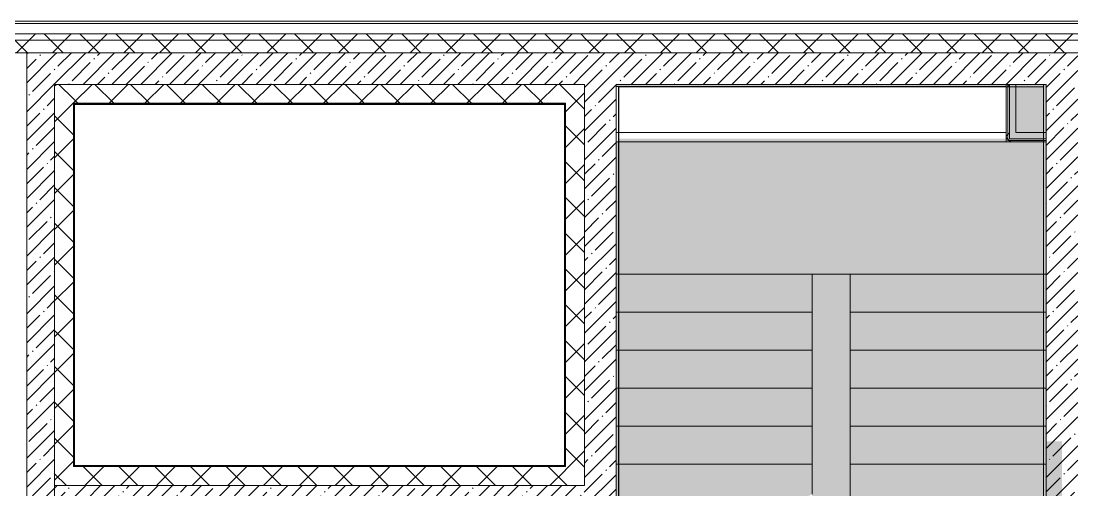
# Model space of a CAD drawing. Header units: millimetres. Extents: x -164500 to 426394, y -23753 to 102118.
# Drawn here: x 233476 to 241787, y 98185 to 101889 of the extents above; entities that cross this region are included whole.
import ezdxf

# ---------------------------------------------------------------- set-up
doc = ezdxf.new("R2010")
doc.units = ezdxf.units.MM
doc.layers.add('A-AREA-PATT-2', color=7, linetype='Continuous', lineweight=5, true_color=0xcde0ef, transparency=1)
for name, color, linetype, lineweight in [('A-WALL', 7, 'Continuous', 5), ('I-WALL', 7, 'Continuous', 5), ('S-STRS', 7, 'Continuous', 9), ('S-STRS-MBND', 7, 'Continuous', 9)]:
    doc.layers.add(name, color=color, linetype=linetype, lineweight=lineweight)
for name, color, linetype, lineweight, true_color in [('A-WALL-1', 9, 'Continuous', 5, 0x808080), ('A-WALL-FNSH-1', 9, 'Continuous', 5, 0x808080), ('S-STRS-1', 7, 'Continuous', 9, 0xeef6ff)]:
    doc.layers.add(name, color=color, linetype=linetype, lineweight=lineweight, true_color=true_color)
pattern_1 = [(45, (148772.12, 0), (-141.42136, 141.42136), []), (135, (148772.12, 0), (-141.42136, -141.42136), [])]
pattern_2 = [(45, (148772.12, 0), (-114.04925, 114.04925), []), (45, (148886.17, 0), (-114.04925, 114.04925), [201.612, -40.322, 6.706, -33.617])]
pattern_3 = [(45, (148772.12, 0), (-212.132, 212.132), []), (135, (148772.12, 0), (-212.132, -212.132), [])]

# ---------------------------------------------------------------- blocks, each defined once
blk = doc.blocks.new('Зашивка приборов отопления33 - Зашивка приборов отопления-33324347-Объем проектирования 2 этажа')
at = {"layer": 'A-WALL'}
for p, q in [((124365.9, 19498.8), (121280.9, 19498.8)), ((121280.9, 19136.3), (124365.9, 19136.3)), ((124365.9, 19136.3), (121280.9, 19136.3)), ((121280.9, 19061.3), (124365.9, 19061.3))]:
    blk.add_line(p, q, dxfattribs=at)
blk = doc.blocks.new('2floor')
at = {"layer": 'A-AREA-PATT-2'}
h = blk.add_hatch(color=256, dxfattribs=at)
h.paths.add_polyline_path([(240003.2, 21450), (240082.1, 21450), (240082.1, 22335), (241561.6, 22335), (241561.6, 22350), (240032.1, 22350), (240032.1, 25350), (239732.1, 25350), (239732.1, 21450)])
h.paths.add_polyline_path([(238126, 21839.5), (238182.1, 21839.5), (238182.1, 21870.4), (238057.1, 21870.4), (238057.1, 21839.5)])
h.paths.add_polyline_path([(241582.1, 23504.6), (241707.1, 23504.6), (241707.1, 24029.6), (241582.1, 24029.6), (241582.1, 23955.6)])
h.paths.add_polyline_path([(238743.3, 26395), (241561.6, 26395), (241561.6, 26419.5), (238202.6, 26419.5), (238202.6, 26395), (238652.3, 26395)])
at = {"layer": 'A-WALL'}
h = blk.add_hatch(dxfattribs=at)
h.set_pattern_fill('FP_24', color=256, style=0, pattern_type=2)
h.set_pattern_definition(pattern_1)
h.paths.add_polyline_path([(233082.8, 27200), (241932.1, 27200), (241932.1, 27250), (229122.1, 27250), (229122.1, 27200), (232972.1, 27200)])
h.paths.add_polyline_path([(226462.1, 27200), (226622.1, 27200), (226622.1, 27250), (225112.1, 27250), (225112.1, 27200), (226442.1, 27200)])
h.paths.add_polyline_path([(222281.1, 27200), (223012.1, 27200), (223012.1, 27250), (217632.1, 27250), (217632.1, 27200), (221880.4, 27200)])
h.paths.add_polyline_path([(214032.1, 27200), (214032.1, 27250), (212952.1, 27250), (212952.1, 27200), (213930.3, 27200)])
h.paths.add_polyline_path([(214932.1, 27200), (216732.1, 27200), (216732.1, 27250), (214932.1, 27250)])
h.paths.add_polyline_path([(209812.1, 27200), (209812.1, 27250), (208632.1, 27250), (208632.1, 27200), (209593.9, 27200)])
h.paths.add_polyline_path([(203553.1, 27200), (203782, 27200), (203782, 27250), (202632.3, 27250), (202632.3, 27200), (203552.1, 27200)])
h.paths.add_polyline_path([(204682, 27200), (205932.1, 27200), (205932.1, 27250), (204682, 27250)])
h.paths.add_polyline_path([(199475.6, 27200), (199532.3, 27200), (199532.3, 27250), (198432.4, 27250), (198432.4, 27200), (199136.9, 27200)])
h.paths.add_polyline_path([(197532.1, 27200), (197532.4, 27200), (197532.1, 27250), (196279.1, 27250), (196279.1, 27200), (197307.4, 27200)])
h.paths.add_polyline_path([(192971, 27200), (193179.1, 27200), (193179.1, 27250), (190782.1, 27250), (190782.1, 27200), (191553.1, 27200)])
h = blk.add_hatch(dxfattribs=at)
h.set_pattern_fill('FP_24', color=256, style=0, pattern_type=2)
h.set_pattern_definition(pattern_1)
h.paths.add_polyline_path([(241394.2, 27100), (241832.1, 27100), (241832.1, 27200), (229122.1, 27200), (229122.1, 27100), (240671.5, 27100)])
h.paths.add_polyline_path([(226022.1, 27100), (226622.1, 27100), (226622.1, 27200), (225112.1, 27200), (225112.1, 27100), (225522.1, 27100)])
h.paths.add_polyline_path([(208932.1, 27100), (209812.1, 27100), (209812.1, 27200), (208632.1, 27200), (208632.1, 27100), (208912.1, 27100)])
h.paths.add_polyline_path([(205632.6, 27100), (205932.1, 27100), (205932.1, 27200), (204682, 27200), (204682, 27100), (205257.5, 27100)])
h.paths.add_polyline_path([(212952.1, 27100), (214032.1, 27100), (214032.1, 27200), (212952.1, 27200), (212952.1, 27170)])
h.paths.add_polyline_path([(214932.1, 27100), (216732.1, 27100), (216732.1, 27200), (214932.1, 27200), (214932.1, 27100.8)])
h.paths.add_polyline_path([(203782, 27100), (203782, 27200), (202632.3, 27200), (202632.3, 27100), (203553.1, 27100)])
h.paths.add_polyline_path([(190932.1, 27100), (193179.1, 27100), (193179.1, 27200), (190832.1, 27200), (190832.1, 27100)])
h.paths.add_polyline_path([(196279.1, 27100), (197532.4, 27100), (197532.1, 27200), (196279.1, 27200), (196279.1, 27140)])
h.paths.add_polyline_path([(222812.1, 27100), (223012.1, 27100), (223012.1, 27200), (217632.1, 27200), (217632.1, 27100), (222603.1, 27100)])
h.paths.add_polyline_path([(198432.4, 27100), (199532.3, 27100), (199532.3, 27200), (198432.4, 27200)])
h = blk.add_hatch(dxfattribs=at)
h.set_pattern_fill('FP_24', color=256, style=0, pattern_type=2)
h.set_pattern_definition(pattern_1)
h.paths.add_polyline_path([(233742.1, 23680), (233892.1, 23680), (233892.1, 26850), (233742.1, 26850), (233742.1, 23830)])
h = blk.add_hatch(dxfattribs=at)
h.set_pattern_fill('FP_24', color=256, style=0, pattern_type=2)
h.set_pattern_definition(pattern_1)
h.paths.add_polyline_path([(237782.1, 26700), (237780.5, 26850), (233892.1, 26849.5), (233892.1, 26700), (234889.6, 26700), (237780.5, 26700)])
h = blk.add_hatch(dxfattribs=at)
h.set_pattern_fill('FP_24', color=256, style=0, pattern_type=2)
h.set_pattern_definition(pattern_1)
h.paths.add_polyline_path([(237932.1, 23680), (237932.1, 26850), (237782.1, 26850), (237782.1, 23680)])
h = blk.add_hatch(dxfattribs=at)
h.set_pattern_fill('FP_24', color=256, style=0, pattern_type=2)
h.set_pattern_definition(pattern_1)
h.paths.add_polyline_path([(233895.1, 23680), (237782.1, 23680), (237780.5, 23830), (233892.1, 23830), (233892.1, 23680)])
at = {"layer": 'I-WALL'}
h = blk.add_hatch(dxfattribs=at)
h.set_pattern_fill('FP_1', color=256, style=0, pattern_type=2)
h.set_pattern_definition(pattern_2)
h.paths.add_polyline_path([(233522.1, 18370), (233742.1, 18370), (233742.1, 27100), (233522.1, 27100), (233522.1, 18437.8)])
h = blk.add_hatch(dxfattribs=at)
h.set_pattern_fill('FP_1', color=256, style=0, pattern_type=2)
h.set_pattern_definition(pattern_2)
h.paths.add_polyline_path([(234889.6, 26850), (237932.1, 26850), (237932.1, 27100), (233742.1, 27100), (233742.1, 26850), (233900.1, 26850)])
h = blk.add_hatch(dxfattribs=at)
h.set_pattern_fill('FP_1', color=256, style=0, pattern_type=2)
h.set_pattern_definition(pattern_2)
h.paths.add_polyline_path([(238182.1, 17270), (238182.1, 27100), (237932.1, 27100), (237932.1, 17270), (238159.4, 17270)])
h = blk.add_hatch(dxfattribs=at)
h.set_pattern_fill('FP_1', color=256, style=0, pattern_type=2)
h.set_pattern_definition(pattern_2)
h.paths.add_polyline_path([(240032.1, 26850), (241582.1, 26850), (241582.1, 27100), (238182.1, 27100), (238182.1, 26850), (239732.1, 26850)])
h = blk.add_hatch(dxfattribs=at)
h.set_pattern_fill('FP_1', color=256, style=0, pattern_type=2)
h.set_pattern_definition(pattern_2)
h.paths.add_polyline_path([(241822.1, 21400), (241832.1, 21400), (241832.1, 27100), (241582.1, 27100), (241582.1, 21550), (241802.1, 21550), (241802.1, 21400)])
h = blk.add_hatch(dxfattribs=at)
h.set_pattern_fill('FP_192', color=256, style=0, pattern_type=2)
h.set_pattern_definition(pattern_3)
h.paths.add_polyline_path([(241267.1, 26395), (241279.6, 26395), (241279.6, 26850), (241267.1, 26850), (241267.1, 26419.5)])
h = blk.add_hatch(dxfattribs=at)
h.set_pattern_fill('FP_192', color=256, style=0, pattern_type=2)
h.set_pattern_definition(pattern_3)
h.paths.add_polyline_path([(241279.6, 26407.5), (241292.1, 26407.5), (241292.1, 26850), (241279.6, 26850), (241279.6, 26419.5)])
for points in [[(241292.1, 26420), (241342.1, 26420), (241342.1, 26850), (241292.1, 26850), (241292.1, 26470)], [(241342.1, 26420), (241582.1, 26420), (241582.1, 26470), (241342.1, 26470)]]:
    blk.add_hatch(color=256, dxfattribs=at).paths.add_polyline_path(points)
h = blk.add_hatch(dxfattribs=at)
h.set_pattern_fill('FP_192', color=256, style=0, pattern_type=2)
h.set_pattern_definition(pattern_3)
h.paths.add_polyline_path([(241394.2, 26395), (241582.1, 26395), (241582.1, 26407.5), (241279.6, 26407.5), (241279.6, 26395), (241342.1, 26395)])
h = blk.add_hatch(dxfattribs=at)
h.set_pattern_fill('FP_192', color=256, style=0, pattern_type=2)
h.set_pattern_definition(pattern_3)
h.paths.add_polyline_path([(241561.6, 26407.5), (241582.1, 26407.5), (241582.1, 26420), (241292.1, 26419.5), (241292.1, 26407.5), (241394.2, 26407.5)])
h = blk.add_hatch(dxfattribs=at)
h.set_pattern_fill('FP_1', color=256, style=0, pattern_type=2)
h.set_pattern_definition(pattern_2)
h.paths.add_polyline_path([(237896.8, 23430), (237932.1, 23430), (237932.1, 23680), (233742.1, 23680), (233743, 23430), (237780.5, 23430)])
at = {"layer": 'S-STRS-1'}
h = blk.add_hatch(color=256, dxfattribs=at)
h.paths.add_polyline_path([(241582.1, 25350), (241582.1, 26395), (238182.1, 26395), (238182.1, 25350), (241211.6, 25350)])
h.paths.add_polyline_path([(241394.2, 26470), (241582.1, 26470), (241582.1, 26850), (241342.1, 26850), (241342.1, 26470)])
h.paths.add_polyline_path([(238200.2, 26832.5), (241267.1, 26832.5), (241267.1, 26850), (238182.1, 26850), (238182.1, 26832.5)])
for points in [[(238182.1, 25050), (239732.1, 25050), (239732.1, 25350), (238182.1, 25350), (238182.1, 25207.8)], [(240671.5, 25050), (241582.1, 25050), (241582.1, 25350), (240032.1, 25350), (240032.1, 25050)], [(238182.1, 24750), (239732.1, 24750), (239732.1, 25050), (238182.1, 25050)], [(240671.5, 24750), (241582.1, 24750), (241582.1, 25050), (240032.1, 25050), (240032.1, 24750)], [(238182.1, 24450), (239732.1, 24450), (239732.1, 24750), (238182.1, 24750)], [(240671.5, 24450), (241582.1, 24450), (241582.1, 24750), (240032.1, 24750), (240032.1, 24450)], [(238182.1, 24150), (239732.1, 24150), (239732.1, 24450), (238182.1, 24450)], [(240671.5, 24150), (241582.1, 24150), (241582.1, 24450), (240032.1, 24450), (240032.1, 24150)], [(238182.1, 23850), (239732.1, 23850), (239732.1, 24150), (238182.1, 24150)], [(240671.5, 23850), (241582.1, 23850), (241582.1, 24150), (240032.1, 24150), (240032.1, 23850)], [(238182.1, 23550), (239600.5, 23550), (239732.1, 23611.4), (239732.1, 23850), (238182.1, 23850), (238182.1, 23580)], [(240671.5, 23550), (241582.1, 23550), (241582.1, 23850), (240032.1, 23850), (240032.1, 23550)]]:
    blk.add_hatch(color=256, dxfattribs=at).paths.add_polyline_path(points)
at = {"layer": 'A-WALL'}
for p, q in [((242062.1, 27330), (229122.1, 27330)), ((241982.1, 27250), (229122.1, 27250)), ((241932.1, 27200), (229122.1, 27200)), ((233742.1, 18370), (233742.1, 26850)), ((237782.1, 26850), (237932.1, 26850)), ((237932.1, 23680), (237932.1, 26850)), ((241279.6, 26407.5), (241279.6, 26850)), ((241292.1, 26420), (241292.1, 26850)), ((238202.1, 26829), (238203.1, 26829)), ((241561.1, 26829), (241561.1, 26830)), ((233892.1, 23830), (233892.1, 26700)), ((233892.1, 26700), (237782.1, 26700)), ((233895.1, 23833), (233895.1, 26697)), ((233895.1, 26697), (237779.1, 26697)), ((237779.1, 26697), (237779.1, 23833)), ((237782.1, 26700), (237782.1, 23830)), ((241582.1, 26407.5), (241279.6, 26407.5)), ((241582.1, 26420), (241292.1, 26420)), ((233892.1, 23830), (237782.1, 23830)), ((233895.1, 23833), (237779.1, 23833))]:
    blk.add_line(p, q, dxfattribs=at)
at = {"layer": 'A-WALL-1'}
for p, q in [((232972.1, 27100), (241832.1, 27100)), ((233522.1, 27100), (233522.1, 18370)), ((241832.1, 27100), (237932.1, 27100)), ((237782.1, 26850), (233742.1, 26850)), ((238182.1, 17270), (238182.1, 26850)), ((238182.1, 26850), (241582.1, 26850)), ((241267.1, 26850), (241267.1, 26395)), ((241342.1, 26470), (241342.1, 26850)), ((241582.1, 26850), (241582.1, 21150)), ((241582.1, 26470), (241342.1, 26470)), ((241267.1, 26395), (241582.1, 26395)), ((233742.1, 23680), (237932.1, 23680))]:
    blk.add_line(p, q, dxfattribs=at)
at = {"layer": 'A-WALL-FNSH-1'}
for p, q in [((242082.1, 27350), (229122.1, 27350)), ((241561.1, 26850), (241561.1, 26830)), ((241562.1, 26395), (241562.1, 26850)), ((241561.1, 26830), (238202.1, 26830)), ((238202.1, 26830), (238202.1, 24230.4)), ((238203.1, 26829), (241561.1, 26829)), ((238203.1, 24230.4), (238203.1, 26829)), ((241561.1, 26829), (241561.1, 24924.6)), ((233900.1, 23838), (233900.1, 26692)), ((233900.1, 26692), (237774.1, 26692)), ((237774.1, 26692), (237774.1, 23838)), ((238202.1, 24230.4), (238203.1, 24230.4)), ((238203.1, 23956.4), (238202.1, 23956.4)), ((237774.1, 23838), (233900.1, 23838))]:
    blk.add_line(p, q, dxfattribs=at)
at = {"layer": 'I-WALL'}
for p, q in [((241562.1, 26395), (241562.1, 17871)), ((238203.1, 25240.4), (238202.1, 25240.4)), ((241562.1, 24924.6), (241561.1, 24924.6)), ((241561.1, 17850), (241561.1, 24924.6)), ((238202.1, 22897.9), (238202.1, 24230.4)), ((238203.1, 24230.4), (238203.1, 22898.4))]:
    blk.add_line(p, q, dxfattribs=at)
at = {"layer": 'S-STRS'}
for p, q in [((238182.1, 25350), (239732.1, 25350)), ((238182.1, 25350), (239732.1, 25350)), ((239732.1, 25350), (240032.1, 25350)), ((239732.1, 25050), (239732.1, 25350)), ((241582.1, 25350), (240032.1, 25350)), ((240032.1, 25350), (240032.1, 25050)), ((241582.1, 25350), (240032.1, 25350)), ((238182.1, 25050), (239732.1, 25050)), ((238182.1, 25050), (239732.1, 25050)), ((239732.1, 24750), (239732.1, 25050)), ((240032.1, 25050), (240032.1, 24750)), ((241582.1, 25050), (240032.1, 25050)), ((241582.1, 25050), (240032.1, 25050)), ((238182.1, 24750), (239732.1, 24750)), ((238182.1, 24750), (239732.1, 24750)), ((239732.1, 24450), (239732.1, 24750)), ((240032.1, 24750), (240032.1, 24450)), ((241582.1, 24750), (240032.1, 24750)), ((241582.1, 24750), (240032.1, 24750)), ((238182.1, 24450), (239732.1, 24450)), ((238182.1, 24450), (239732.1, 24450)), ((239732.1, 24150), (239732.1, 24450)), ((240032.1, 24450), (240032.1, 24150)), ((241582.1, 24450), (240032.1, 24450)), ((241582.1, 24450), (240032.1, 24450)), ((238182.1, 24150), (239732.1, 24150)), ((238182.1, 24150), (239732.1, 24150)), ((239732.1, 23850), (239732.1, 24150)), ((240032.1, 24150), (240032.1, 23850)), ((241582.1, 24150), (240032.1, 24150)), ((241582.1, 24150), (240032.1, 24150)), ((238182.1, 23850), (239732.1, 23850)), ((238182.1, 23850), (239732.1, 23850)), ((239732.1, 23611.4), (239732.1, 23850)), ((240032.1, 23850), (240032.1, 23550)), ((241582.1, 23850), (240032.1, 23850)), ((241582.1, 23850), (240032.1, 23850))]:
    blk.add_line(p, q, dxfattribs=at)
at = {"layer": 'S-STRS-MBND'}
for p, q in [((238182.1, 26850), (238182.1, 25350)), ((241582.1, 26850), (238182.1, 26850)), ((241582.1, 25350), (241582.1, 26850)), ((238182.1, 25350), (239732.1, 25350)), ((238182.1, 23550), (238182.1, 25350)), ((238182.1, 25350), (239732.1, 25350)), ((239732.1, 25350), (240032.1, 25350)), ((239732.1, 23611.4), (239732.1, 25350)), ((241582.1, 25350), (240032.1, 25350)), ((240032.1, 25350), (240032.1, 21450)), ((241582.1, 25350), (240032.1, 25350)), ((241582.1, 25350), (241582.1, 21450)), ((238182.1, 25050), (239732.1, 25050)), ((238182.1, 25050), (239732.1, 25050)), ((241582.1, 25050), (240032.1, 25050)), ((241582.1, 25050), (240032.1, 25050)), ((238182.1, 24750), (239732.1, 24750)), ((238182.1, 24750), (239732.1, 24750)), ((241582.1, 24750), (240032.1, 24750)), ((241582.1, 24750), (240032.1, 24750)), ((238182.1, 24450), (239732.1, 24450)), ((238182.1, 24450), (239732.1, 24450)), ((241582.1, 24450), (240032.1, 24450)), ((241582.1, 24450), (240032.1, 24450)), ((238182.1, 24150), (239732.1, 24150)), ((238182.1, 24150), (239732.1, 24150)), ((241582.1, 24150), (240032.1, 24150)), ((241582.1, 24150), (240032.1, 24150)), ((238182.1, 23850), (239732.1, 23850)), ((238182.1, 23850), (239732.1, 23850)), ((241582.1, 23850), (240032.1, 23850)), ((241582.1, 23850), (240032.1, 23850))]:
    blk.add_line(p, q, dxfattribs=at)
at = {"layer": 'A-WALL'}
blk.add_blockref('Зашивка приборов отопления33 - Зашивка приборов отопления-33324347-Объем проектирования 2 этажа', (116901.3, 7333.7), dxfattribs=at)

msp = doc.modelspace()

# ---------------------------------------------------------------- block references
msp.add_blockref('2floor', (0, 74539.358))

doc.saveas('drawing.dxf')
